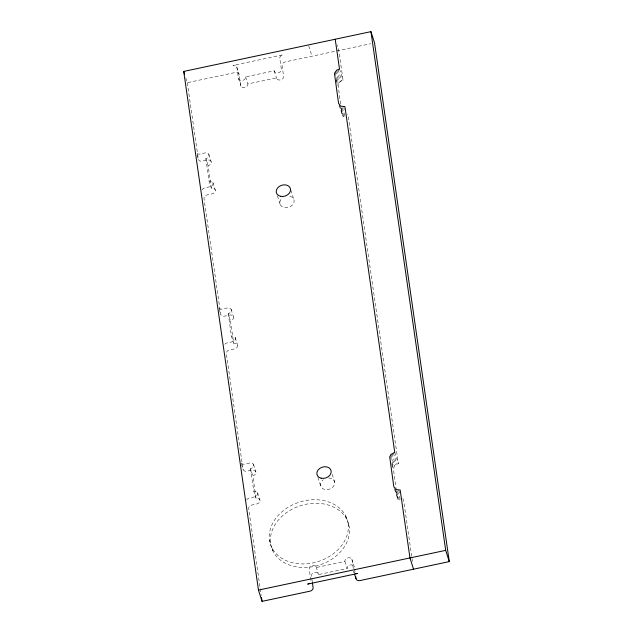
<?xml version="1.0" encoding="UTF-8"?>
<svg xmlns="http://www.w3.org/2000/svg" width="633" height="633" viewBox="0 0 633 633"><rect width="100%" height="100%" fill="white"/><g stroke="black" fill="none" stroke-linecap="round" stroke-linejoin="round"><path stroke-width="0.47" stroke-dasharray="3.17 2.37" d="M340.633 104.097L338.046 84.743L340.317 81.443L343.086 80.233L338.805 50.529L337.017 44.903M396.298 490.346L393.299 468.135L395.562 464.828L398.339 463.617L348.514 117.896L347.319 114.138M185.809 77.994L187.305 82.686L235.191 72.526A3.663 2.833 -17.7 0 1 239.163 74.583L240.738 85.463A3.663 2.833 -17.7 0 0 244.718 87.528A3.663 2.833 -17.7 0 0 247.883 83.952L276.463 77.883A3.663 2.833 -17.7 0 0 280.443 79.94A3.663 2.833 -17.7 0 0 283.616 76.364L282.041 65.484A3.663 2.833 -17.7 0 1 285.214 61.907L370.685 43.724M238.475 78.373A3.663 2.833 -17.7 0 0 242.455 80.438A3.663 2.833 -17.7 0 0 245.62 76.862L274.208 70.793A3.663 2.833 -17.7 0 0 278.188 72.85A3.663 2.833 -17.7 0 0 281.353 69.274L279.786 58.394A3.663 2.833 -17.7 0 1 282.951 54.818L232.928 65.436A3.663 2.833 -17.7 0 1 236.908 67.494L238.475 78.373L240.959 86.167M353.301 568.545L352.059 559.912A3.663 2.833 -17.7 0 0 348.079 557.855A3.663 2.833 -17.7 0 0 344.906 561.431L316.326 567.5A3.663 2.833 -17.7 0 0 312.346 565.443A3.663 2.833 -17.7 0 0 309.181 569.02L310.835 580.516A3.663 2.833 -17.7 0 1 310.558 582.028M312.267 581.862L311.436 576.109A3.663 2.833 -17.7 0 1 314.601 572.533A3.663 2.833 -17.7 0 1 318.581 574.59L347.169 568.521A3.663 2.833 -17.7 0 1 350.334 564.945A3.663 2.833 -17.7 0 1 354.314 567.002L351.829 559.208M341.187 107.911L342.508 115.72L344.281 117.429L340.696 106.178M396.432 491.303L397.761 499.113L399.534 500.814L395.941 489.562M339.502 68.973L343.086 80.233M338.046 69.44L341.63 80.7M336.732 70.184L340.317 81.443M335.648 71.157L339.241 82.409M334.873 72.281L338.465 83.54M336.258 79.117L338.046 84.743M336.226 80.328L338.022 85.953M343.727 107.737L344.32 109.612M342.279 107.578L344.969 116.021M339.652 105.434L343.236 116.686M339.225 105.402L342.508 115.72M308.714 45.861L312.014 56.218M274.208 70.793L276.692 78.587M394.747 452.366L398.339 463.617M393.291 452.832L396.875 464.084M391.977 453.576L395.562 464.828M390.893 454.541L394.486 465.801M390.419 456.607L393.71 466.925M391.803 463.443L393.299 468.135M402.865 498.464L403.767 501.281L412.431 561.431M391.772 464.654L393.267 469.346M398.671 490.187L399.573 492.996M397.532 490.963L400.515 500.347M395.198 489.76L398.489 500.078M394.47 488.795L397.761 499.113M290.832 190.082L294.123 200.4M245.62 76.862L247.883 83.952M236.679 66.789L239.163 74.583M277.436 195.929L280.284 204.839M345.61 515.753L346.734 519.297M348.103 523.491A40.314 31.159 -17.7 0 1 293.016 562.864A40.314 31.159 -17.7 0 1 285.277 509.154A40.314 31.159 -17.7 0 1 348.103 523.491L349.234 527.036A40.314 31.159 -17.7 0 1 294.147 566.408A40.314 31.159 -17.7 0 1 286.409 512.698A40.314 31.159 -17.7 0 1 349.234 527.036M332.198 474.323L334.746 482.299M354.274 573.189L353.712 571.417A3.663 2.833 -17.7 0 0 354.393 572.723M344.906 561.431L347.169 568.521M317.916 477.361L320.907 486.737M208.779 154.294L211.272 162.088A3.663 2.833 -17.7 0 1 208.099 165.664L211.351 188.215A3.663 2.833 -17.7 0 1 215.331 190.272A3.663 2.833 -17.7 0 1 212.166 193.856L207.165 194.917A3.663 2.833 -17.7 0 0 203.992 198.493L220.648 314.071A3.663 2.833 -17.7 0 0 224.628 316.136L229.629 315.068A3.663 2.833 -17.7 0 1 233.609 317.133A3.663 2.833 -17.7 0 1 230.444 320.709L233.696 343.26A3.663 2.833 -17.7 0 1 237.676 345.325A3.663 2.833 -17.7 0 1 234.511 348.902L229.502 349.962A3.663 2.833 -17.7 0 0 226.337 353.538L242.993 469.116A3.663 2.833 -17.7 0 0 246.973 471.181L251.974 470.113A3.663 2.833 -17.7 0 1 255.954 472.178A3.663 2.833 -17.7 0 1 252.789 475.755L256.041 498.306A3.663 2.833 -17.7 0 1 260.013 500.371A3.663 2.833 -17.7 0 1 256.848 503.947L251.847 505.007A3.663 2.833 -17.7 0 0 248.682 508.584L261.207 595.495M197.172 153.621A3.663 2.833 -17.7 0 0 199.466 154.112L205.029 152.933A3.663 2.833 -17.7 0 1 209.009 154.998A3.663 2.833 -17.7 0 1 205.844 158.574L208.099 165.664M212.846 182.478L215.331 190.272M205.844 158.574L209.088 181.125L211.351 188.215M197.092 155.267L198.509 159.698M316.096 566.796L318.581 574.59M231.124 309.339L233.609 317.133M219.073 308.287A3.663 2.833 -17.7 0 0 222.373 309.046L227.374 307.978A3.663 2.833 -17.7 0 1 231.354 310.043A3.663 2.833 -17.7 0 1 228.181 313.62L230.444 320.709M235.183 337.531L237.676 345.325M228.181 313.62L231.433 336.17L233.696 343.26M219.184 309.458L220.877 314.775M253.469 464.385L255.954 472.178M241.418 463.34A3.663 2.833 -17.7 0 0 244.71 464.092L249.711 463.024A3.663 2.833 -17.7 0 1 253.691 465.089A3.663 2.833 -17.7 0 1 250.526 468.665L252.789 475.755M257.528 492.577L260.013 500.371M269.492 540.178L270.623 543.723M271.992 547.925L273.116 551.47M250.526 468.665L253.778 491.216L256.041 498.306M241.244 463.617L243.222 469.821M354.591 568.925L355.145 572.754M187.305 82.686L198.311 159.057A3.663 2.833 -17.7 0 0 201.729 161.201L207.292 160.022A3.663 2.833 -17.7 0 1 211.272 162.088M328.662 477.978A7.327 5.665 -17.7 0 1 334.192 485.321A7.327 5.665 -17.7 0 1 323.123 488.874A7.327 5.665 -17.7 0 1 323.321 479.695M289.843 196.27A7.327 5.665 -17.7 0 1 292.968 204.372A7.327 5.665 -17.7 0 1 282.025 206.698A7.327 5.665 -17.7 0 1 282.698 197.789M246.696 499.983A3.663 2.833 -17.7 0 1 249.584 497.918L254.593 496.858A3.663 2.833 -17.7 0 0 257.758 493.281A3.663 2.833 -17.7 0 0 253.778 491.216M202.014 189.892A3.663 2.833 -17.7 0 1 204.902 187.827L209.903 186.759A3.663 2.833 -17.7 0 0 213.068 183.182A3.663 2.833 -17.7 0 0 209.088 181.125M224.834 344.233A3.663 2.833 -17.7 0 1 227.247 342.872L232.248 341.812A3.663 2.833 -17.7 0 0 235.413 338.228A3.663 2.833 -17.7 0 0 231.433 336.17"/><path stroke-width="0.95" d="M312.401 582.819L313.098 587.606A3.663 2.833 -17.7 0 1 309.925 591.19L262.046 601.35L258.462 590.091L183.72 71.434L370.946 31.65L374.538 42.909L449.28 561.606L359.955 580.572A3.663 2.833 -17.7 0 1 355.975 578.507L354.559 574.076M258.462 590.091L445.695 550.354L449.28 561.606M413.547 569.194L409.962 557.934L400.175 490.021L395.941 489.562L393.805 486.73L389.706 456.876L390.893 454.541L394.747 452.366L344.93 106.637L340.696 106.178L338.56 103.337L334.461 73.491L336.732 70.184L339.502 68.973L335.221 39.27M183.72 71.434L184.614 74.243M370.946 31.65L445.695 550.354M355.699 576.592L355.975 578.507M261.484 597.441L262.046 601.35M309.402 583.341A3.663 2.833 -17.7 0 1 307.67 584.093L357.692 573.474A3.663 2.833 -17.7 0 1 355.849 573.482M321.137 478.2A7.327 5.665 -17.7 0 0 331.154 471.047A7.327 5.665 -17.7 0 0 319.736 468.436A7.327 5.665 -17.7 0 0 321.137 478.2M280.514 196.301A7.327 5.665 -17.7 0 0 290.531 189.14A7.327 5.665 -17.7 0 0 279.113 186.537A7.327 5.665 -17.7 0 0 280.514 196.301"/></g></svg>
